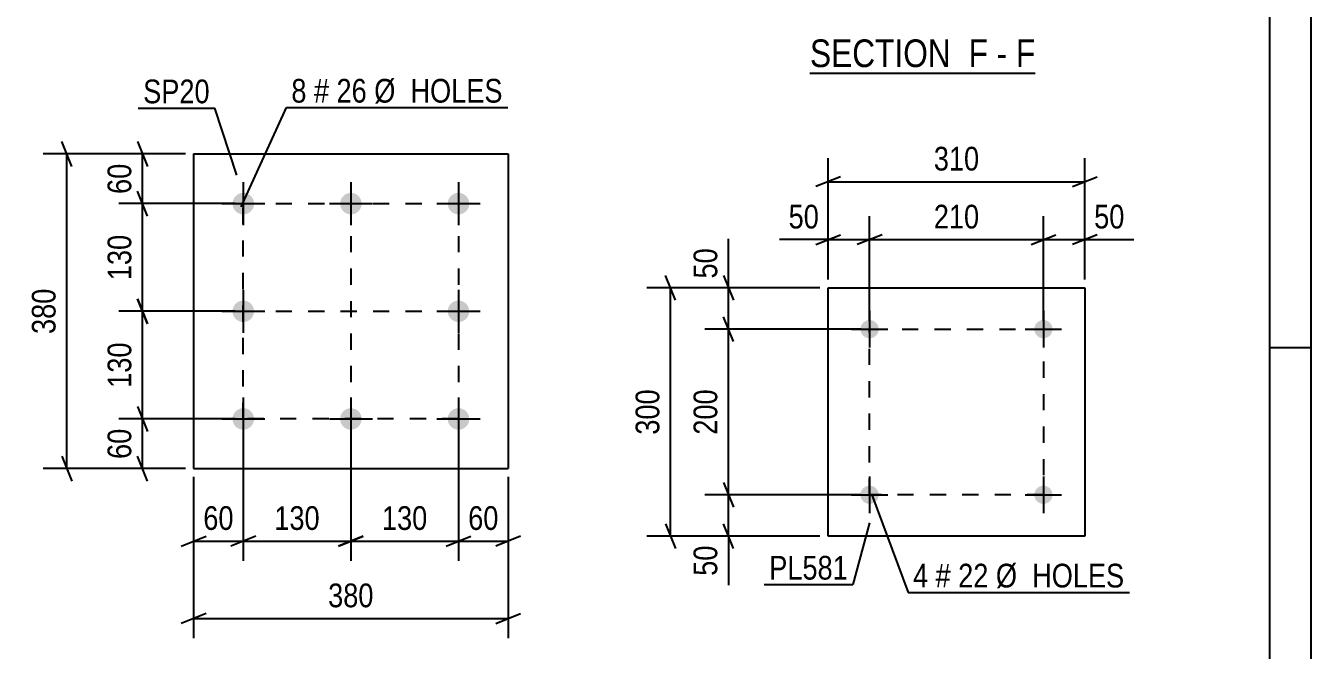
# Model space of a CAD drawing. Header units: millimetres. Extents: x 0 to 594, y 0 to 420.
# Drawn here: x 438.7 to 594, y 261.5 to 336.9 of the extents above; entities that cross this region are included whole.
import ezdxf

# ---------------------------------------------------------------- set-up
doc = ezdxf.new("R2010")
doc.units = ezdxf.units.MM
doc.linetypes.add('DXK_LINE_DOT2', pattern=[3.9198, 1.9599, -1.9599])
doc.styles.add('Arial Narrow', font='ARIALN.TTF', dxfattribs={"height": 0.2})

# ---------------------------------------------------------------- blocks, each defined once
blk = doc.blocks.new('Unknown-570323116-1135')
at = {"color": 5, "linetype": 'Continuous'}
for p, q in [((594, 0), (594, 420)), ((589, 5), (589, 415)), ((594, 298), (589, 298))]:
    blk.add_line(p, q, dxfattribs=at)
blk = doc.blocks.new('Unknown-570323116-16 - 13457')
at = {"color": 6, "linetype": 'Continuous'}
blk.add_line((533.44, 331.15), (560.66, 331.15), dxfattribs=at)
at = {"color": 0, "linetype": 'Continuous'}
for points in [[(551.55, 331.9), (551.55, 335.4), (533.44, 335.4), (533.44, 331.9)], [(554.94, 331.9), (554.94, 335.4), (552.6, 335.4), (552.6, 331.9)], [(557.27, 331.9), (557.27, 335.4), (555.99, 335.4), (555.99, 331.9)], [(560.66, 331.9), (560.66, 335.4), (558.32, 335.4), (558.32, 331.9)]]:
    blk.add_wipeout(points, dxfattribs=at)
at = {"color": 7, "linetype": 'Continuous', "style": 'Arial Narrow'}
for s, p in [('SECTION ', (533.44, 331.9)), ('F', (552.6, 331.9)), ('F', (558.32, 331.9)), ('-', (555.99, 331.9))]:
    blk.add_text(s, height=3.34, dxfattribs=at).set_placement(p)
blk = doc.blocks.new('Part-570323116-14247 - 14246')
at = {"color": 2, "linetype": 'Continuous'}
for p, q in [((458.98, 321.41), (458.98, 283.41)), ((458.98, 321.41), (496.98, 321.41)), ((496.98, 321.41), (496.98, 283.41)), ((458.98, 283.41), (496.98, 283.41))]:
    blk.add_line(p, q, dxfattribs=at)
blk = doc.blocks.new('Bolt-570323116-14248 - 14246')
at = {"linetype": 'Continuous'}
for points in [[(464.98, 316.71, -1), (464.98, 314.11, -1)], [(477.98, 316.71, -1), (477.98, 314.11, -1)], [(490.98, 316.71, -1), (490.98, 314.11, -1)], [(464.98, 303.71, -1), (464.98, 301.11, -1)], [(490.98, 303.71, -1), (490.98, 301.11, -1)], [(464.98, 290.71, -1), (464.98, 288.11, -1)], [(477.98, 290.71, -1), (477.98, 288.11, -1)], [(490.98, 290.71, -1), (490.98, 288.11, -1)]]:
    blk.add_hatch(color=1, dxfattribs=at).paths.add_polyline_path(points)
at = {"color": 1, "linetype": 'Continuous'}
for p, q in [((464.98, 318.01), (464.98, 312.81)), ((477.98, 318.01), (477.98, 312.81)), ((490.98, 318.01), (490.98, 312.81)), ((462.38, 315.41), (467.58, 315.41)), ((475.38, 315.41), (480.58, 315.41)), ((488.38, 315.41), (493.58, 315.41)), ((464.98, 305.01), (464.98, 299.81)), ((490.98, 305.01), (490.98, 299.81)), ((462.38, 302.41), (467.58, 302.41)), ((488.38, 302.41), (493.58, 302.41)), ((464.98, 292.01), (464.98, 286.81)), ((477.98, 292.01), (477.98, 286.81)), ((490.98, 292.01), (490.98, 286.81)), ((462.38, 289.41), (467.58, 289.41)), ((475.38, 289.41), (480.58, 289.41)), ((488.38, 289.41), (493.58, 289.41))]:
    blk.add_line(p, q, dxfattribs=at)
blk = doc.blocks.new('Part-570323116-14263 - 14262')
at = {"color": 2, "linetype": 'Continuous'}
for p, q in [((535.64, 275.25), (535.64, 305.25)), ((535.64, 305.25), (566.64, 305.25)), ((566.64, 305.25), (566.64, 275.25)), ((566.64, 275.25), (535.64, 275.25))]:
    blk.add_line(p, q, dxfattribs=at)
blk = doc.blocks.new('Bolt-570323116-14264 - 14262')
at = {"linetype": 'Continuous'}
for points in [[(541.74, 280.25, -1), (539.54, 280.25, -1)], [(562.74, 280.25, -1), (560.54, 280.25, -1)]]:
    blk.add_hatch(color=1, dxfattribs=at).paths.add_polyline_path(points)
at = {"color": 1, "linetype": 'Continuous'}
for p, q in [((540.64, 282.45), (540.64, 278.05)), ((561.64, 282.45), (561.64, 278.05)), ((538.44, 280.25), (542.84, 280.25)), ((559.44, 280.25), (563.84, 280.25))]:
    blk.add_line(p, q, dxfattribs=at)
blk = doc.blocks.new('Bolt-570323116-14265 - 14262')
at = {"linetype": 'Continuous'}
for points in [[(541.74, 300.25, -1), (539.54, 300.25, -1)], [(562.74, 300.25, -1), (560.54, 300.25, -1)]]:
    blk.add_hatch(color=1, dxfattribs=at).paths.add_polyline_path(points)
at = {"color": 1, "linetype": 'Continuous'}
for p, q in [((540.64, 302.45), (540.64, 298.05)), ((561.64, 302.45), (561.64, 298.05)), ((538.44, 300.25), (542.84, 300.25)), ((559.44, 300.25), (563.84, 300.25))]:
    blk.add_line(p, q, dxfattribs=at)
blk = doc.blocks.new('Rectangle-570323116-16237 - 14246')
at = {"color": 1, "linetype": 'DXK_LINE_DOT2'}
blk.add_lwpolyline([(464.98, 315.41), (490.98, 315.41), (490.98, 289.41), (464.98, 289.41), (464.98, 315.41)], close=True, dxfattribs=at)
blk = doc.blocks.new('Rectangle-570323116-17538 - 14262')
at = {"color": 1, "linetype": 'DXK_LINE_DOT2'}
blk.add_lwpolyline([(540.64, 300.25), (561.64, 300.25), (561.64, 280.25), (540.64, 280.25), (540.64, 300.25)], close=True, dxfattribs=at)
blk = doc.blocks.new('Line-570323116-16247 - 14246')
at = {"color": 1, "linetype": 'DXK_LINE_DOT2'}
blk.add_line((477.98, 315.41), (477.98, 289.41), dxfattribs=at)
blk = doc.blocks.new('Line-570323116-16254 - 14246')
at = {"color": 1, "linetype": 'DXK_LINE_DOT2'}
blk.add_line((464.98, 302.41), (490.98, 302.41), dxfattribs=at)
blk = doc.blocks.new('StraightDimension-570323116-14478 - 14246')
at = {"color": 7, "linetype": 'Continuous'}
for p, q in [((452.2, 322.91), (453.4, 319.91)), ((457.98, 321.41), (449.95, 321.41)), ((452.8, 315.41), (452.8, 321.41)), ((453.4, 313.91), (452.2, 316.91)), ((463.98, 315.41), (449.95, 315.41))]:
    blk.add_line(p, q, dxfattribs=at)
at = {"color": 0}
blk.add_wipeout([(452.05, 320.84), (447.85, 320.84), (447.85, 315.98), (452.05, 315.98)], dxfattribs=at)
at = {"color": 3, "style": 'Arial Narrow'}
blk.add_text('60', height=2.863, rotation=90.0002, dxfattribs=at).set_placement((451.45, 316.58))
blk = doc.blocks.new('StraightDimension-570323116-14479 - 14246')
at = {"color": 7, "linetype": 'Continuous'}
for p, q in [((453.4, 313.91), (452.2, 316.91)), ((463.98, 315.41), (449.95, 315.41)), ((452.8, 302.41), (452.8, 315.41)), ((452.2, 303.91), (453.4, 300.91)), ((463.98, 302.41), (449.95, 302.41))]:
    blk.add_line(p, q, dxfattribs=at)
at = {"color": 0}
blk.add_wipeout([(452.05, 312.25), (447.85, 312.25), (447.85, 305.57), (452.05, 305.57)], dxfattribs=at)
at = {"color": 3, "style": 'Arial Narrow'}
blk.add_text('130', height=2.863, rotation=90.0002, dxfattribs=at).set_placement((451.45, 306.17))
blk = doc.blocks.new('StraightDimension-570323116-14480 - 14246')
at = {"color": 7, "linetype": 'Continuous'}
for p, q in [((453.4, 300.91), (452.2, 303.91)), ((463.98, 302.41), (449.95, 302.41)), ((452.8, 289.41), (452.8, 302.41)), ((452.2, 290.91), (453.4, 287.91)), ((463.98, 289.41), (449.95, 289.41))]:
    blk.add_line(p, q, dxfattribs=at)
at = {"color": 0}
blk.add_wipeout([(452.05, 299.25), (447.85, 299.25), (447.85, 292.57), (452.05, 292.57)], dxfattribs=at)
at = {"color": 3, "style": 'Arial Narrow'}
blk.add_text('130', height=2.863, rotation=90.0002, dxfattribs=at).set_placement((451.45, 293.17))
blk = doc.blocks.new('StraightDimension-570323116-14481 - 14246')
at = {"color": 7, "linetype": 'Continuous'}
for p, q in [((452.2, 290.91), (453.4, 287.91)), ((463.98, 289.41), (449.95, 289.41)), ((452.8, 283.41), (452.8, 289.41)), ((453.4, 281.91), (452.2, 284.91)), ((457.98, 283.41), (449.95, 283.41))]:
    blk.add_line(p, q, dxfattribs=at)
at = {"color": 0}
blk.add_wipeout([(452.05, 288.84), (447.85, 288.84), (447.85, 283.98), (452.05, 283.98)], dxfattribs=at)
at = {"color": 3, "style": 'Arial Narrow'}
blk.add_text('60', height=2.863, rotation=90.0002, dxfattribs=at).set_placement((451.45, 284.58))
blk = doc.blocks.new('StraightDimension-570323116-14494 - 14246')
at = {"color": 7, "linetype": 'Continuous'}
for p, q in [((444.25, 319.91), (443.05, 322.91)), ((457.98, 321.41), (440.8, 321.41)), ((443.65, 283.41), (443.65, 321.41)), ((443.05, 284.91), (444.25, 281.91)), ((457.98, 283.41), (440.8, 283.41))]:
    blk.add_line(p, q, dxfattribs=at)
at = {"color": 0}
blk.add_wipeout([(442.9, 305.75), (438.7, 305.75), (438.7, 299.07), (442.9, 299.07)], dxfattribs=at)
at = {"color": 3, "style": 'Arial Narrow'}
blk.add_text('380', height=2.863, rotation=90.0002, dxfattribs=at).set_placement((442.3, 299.67))
blk = doc.blocks.new('StraightDimension-570323116-14498 - 14246')
at = {"color": 7, "linetype": 'Continuous'}
for p, q in [((490.98, 288.41), (490.98, 272.26)), ((496.98, 282.41), (496.98, 272.26)), ((489.48, 274.06), (492.48, 275.26)), ((498.48, 275.26), (495.48, 274.06)), ((490.98, 274.66), (496.98, 274.66))]:
    blk.add_line(p, q, dxfattribs=at)
at = {"color": 0}
blk.add_wipeout([(496.4, 275.41), (496.4, 279.61), (491.55, 279.61), (491.55, 275.41)], dxfattribs=at)
at = {"color": 3, "style": 'Arial Narrow'}
blk.add_text('60', height=2.863, dxfattribs=at).set_placement((492.15, 276.01))
blk = doc.blocks.new('StraightDimension-570323116-14499 - 14246')
at = {"color": 7, "linetype": 'Continuous'}
for p, q in [((477.98, 288.41), (477.98, 272.26)), ((490.98, 288.41), (490.98, 272.26)), ((479.48, 275.26), (476.48, 274.06)), ((489.48, 274.06), (492.48, 275.26)), ((477.98, 274.66), (490.98, 274.66))]:
    blk.add_line(p, q, dxfattribs=at)
at = {"color": 0}
blk.add_wipeout([(487.82, 275.41), (487.82, 279.61), (481.13, 279.61), (481.13, 275.41)], dxfattribs=at)
at = {"color": 3, "style": 'Arial Narrow'}
blk.add_text('130', height=2.863, dxfattribs=at).set_placement((481.73, 276.01))
blk = doc.blocks.new('StraightDimension-570323116-14500 - 14246')
at = {"color": 7, "linetype": 'Continuous'}
for p, q in [((464.98, 288.41), (464.98, 272.26)), ((477.98, 288.41), (477.98, 272.26)), ((466.48, 275.26), (463.48, 274.06)), ((476.48, 274.06), (479.48, 275.26)), ((464.98, 274.66), (477.98, 274.66))]:
    blk.add_line(p, q, dxfattribs=at)
at = {"color": 0}
blk.add_wipeout([(474.82, 275.41), (474.82, 279.61), (468.13, 279.61), (468.13, 275.41)], dxfattribs=at)
at = {"color": 3, "style": 'Arial Narrow'}
blk.add_text('130', height=2.863, dxfattribs=at).set_placement((468.73, 276.01))
blk = doc.blocks.new('StraightDimension-570323116-14501 - 14246')
at = {"color": 7, "linetype": 'Continuous'}
for p, q in [((464.98, 288.41), (464.98, 272.26)), ((458.98, 282.41), (458.98, 272.26)), ((457.48, 274.06), (460.48, 275.26)), ((466.48, 275.26), (463.48, 274.06)), ((458.98, 274.66), (464.98, 274.66))]:
    blk.add_line(p, q, dxfattribs=at)
at = {"color": 0}
blk.add_wipeout([(464.4, 275.41), (464.4, 279.61), (459.55, 279.61), (459.55, 275.41)], dxfattribs=at)
at = {"color": 3, "style": 'Arial Narrow'}
blk.add_text('60', height=2.863, dxfattribs=at).set_placement((460.15, 276.01))
blk = doc.blocks.new('StraightDimension-570323116-14514 - 14246')
at = {"color": 7, "linetype": 'Continuous'}
for p, q in [((458.98, 282.41), (458.98, 262.92)), ((496.98, 282.41), (496.98, 262.92)), ((460.48, 265.92), (457.48, 264.72)), ((495.48, 264.72), (498.48, 265.92)), ((458.98, 265.32), (496.98, 265.32))]:
    blk.add_line(p, q, dxfattribs=at)
at = {"color": 0}
blk.add_wipeout([(481.32, 266.07), (481.32, 270.27), (474.63, 270.27), (474.63, 266.07)], dxfattribs=at)
at = {"color": 3, "style": 'Arial Narrow'}
blk.add_text('380', height=2.863, dxfattribs=at).set_placement((475.23, 266.67))
blk = doc.blocks.new('StraightDimension-570323116-17486 - 14262')
at = {"color": 7, "linetype": 'Continuous'}
for p, q in [((535.64, 306.25), (535.64, 313.91)), ((540.64, 301.25), (540.64, 313.91)), ((534.14, 310.46), (537.14, 311.66)), ((535.64, 311.06), (540.64, 311.06)), ((542.14, 311.66), (539.14, 310.46))]:
    blk.add_line(p, q, dxfattribs=at)
at = {"color": 0}
blk.add_wipeout([(535.12, 311.81), (535.12, 316.01), (530.26, 316.01), (530.26, 311.81)], dxfattribs=at)
at = {"color": 7, "linetype": 'Continuous'}
blk.add_line((535.64, 311.06), (529.74, 311.06), dxfattribs=at)
blk.add_line((535.64, 311.06), (529.74, 311.06), dxfattribs=at)
at = {"color": 3, "style": 'Arial Narrow'}
blk.add_text('50', height=2.863, dxfattribs=at).set_placement((530.86, 312.41))
blk = doc.blocks.new('StraightDimension-570323116-14522 - 14262')
at = {"color": 7, "linetype": 'Continuous'}
for p, q in [((522.99, 306.75), (524.19, 303.75)), ((534.64, 305.25), (520.74, 305.25)), ((523.59, 300.25), (523.59, 305.25)), ((524.19, 298.75), (522.99, 301.75)), ((539.64, 300.25), (520.74, 300.25))]:
    blk.add_line(p, q, dxfattribs=at)
at = {"color": 0}
blk.add_wipeout([(522.84, 310.63), (518.64, 310.63), (518.64, 305.77), (522.84, 305.77)], dxfattribs=at)
at = {"color": 7, "linetype": 'Continuous'}
blk.add_line((523.59, 305.25), (523.59, 311.15), dxfattribs=at)
blk.add_line((523.59, 305.25), (523.59, 311.15), dxfattribs=at)
at = {"color": 3, "style": 'Arial Narrow'}
blk.add_text('50', height=2.863, rotation=90.0002, dxfattribs=at).set_placement((522.24, 306.37))
blk = doc.blocks.new('StraightDimension-570323116-14534 - 14262')
at = {"color": 7, "linetype": 'Continuous'}
for p, q in [((517.19, 303.75), (515.99, 306.75)), ((534.64, 305.25), (513.74, 305.25)), ((516.59, 275.25), (516.59, 305.25)), ((515.99, 276.75), (517.19, 273.75)), ((534.64, 275.25), (513.74, 275.25))]:
    blk.add_line(p, q, dxfattribs=at)
at = {"color": 0}
blk.add_wipeout([(515.84, 293.59), (511.64, 293.59), (511.64, 286.91), (515.84, 286.91)], dxfattribs=at)
at = {"color": 3, "style": 'Arial Narrow'}
blk.add_text('300', height=2.863, rotation=90.0002, dxfattribs=at).set_placement((515.24, 287.51))
blk = doc.blocks.new('StraightDimension-570323116-14523 - 14262')
at = {"color": 7, "linetype": 'Continuous'}
for p, q in [((524.19, 298.75), (522.99, 301.75)), ((539.64, 300.25), (520.74, 300.25)), ((523.59, 280.25), (523.59, 300.25)), ((522.99, 281.75), (524.19, 278.75)), ((539.64, 280.25), (520.74, 280.25))]:
    blk.add_line(p, q, dxfattribs=at)
at = {"color": 0}
blk.add_wipeout([(522.84, 293.59), (518.64, 293.59), (518.64, 286.91), (522.84, 286.91)], dxfattribs=at)
at = {"color": 3, "style": 'Arial Narrow'}
blk.add_text('200', height=2.863, rotation=90.0002, dxfattribs=at).set_placement((522.24, 287.51))
blk = doc.blocks.new('StraightDimension-570323116-14524 - 14262')
at = {"color": 7, "linetype": 'Continuous'}
for p, q in [((522.99, 281.75), (524.19, 278.75)), ((539.64, 280.25), (520.74, 280.25)), ((523.59, 275.25), (523.59, 280.25)), ((524.19, 273.75), (522.99, 276.75)), ((534.64, 275.25), (520.74, 275.25))]:
    blk.add_line(p, q, dxfattribs=at)
at = {"color": 0}
blk.add_wipeout([(522.84, 274.72), (518.64, 274.72), (518.64, 269.87), (522.84, 269.87)], dxfattribs=at)
at = {"color": 7, "linetype": 'Continuous'}
blk.add_line((523.59, 275.25), (523.59, 269.34), dxfattribs=at)
blk.add_line((523.59, 275.25), (523.59, 269.34), dxfattribs=at)
at = {"color": 3, "style": 'Arial Narrow'}
blk.add_text('50', height=2.863, rotation=90.0002, dxfattribs=at).set_placement((522.24, 270.47))
blk = doc.blocks.new('StraightDimension-570323116-14554 - 14262')
at = {"color": 7, "linetype": 'Continuous'}
for p, q in [((535.64, 306.25), (535.64, 320.91)), ((566.64, 306.25), (566.64, 320.91)), ((537.14, 318.66), (534.14, 317.46)), ((565.14, 317.46), (568.14, 318.66)), ((535.64, 318.06), (566.64, 318.06))]:
    blk.add_line(p, q, dxfattribs=at)
at = {"color": 0}
blk.add_wipeout([(554.49, 318.81), (554.49, 323.01), (547.8, 323.01), (547.8, 318.81)], dxfattribs=at)
at = {"color": 3, "style": 'Arial Narrow'}
blk.add_text('310', height=2.863, dxfattribs=at).set_placement((548.4, 319.41))
blk = doc.blocks.new('StraightDimension-570323116-17484 - 14262')
at = {"color": 7, "linetype": 'Continuous'}
for p, q in [((561.64, 301.25), (561.64, 313.91)), ((566.64, 306.25), (566.64, 313.91)), ((560.14, 310.46), (563.14, 311.66)), ((561.64, 311.06), (566.64, 311.06)), ((568.14, 311.66), (565.14, 310.46))]:
    blk.add_line(p, q, dxfattribs=at)
at = {"color": 0}
blk.add_wipeout([(572.03, 311.81), (572.03, 316.01), (567.17, 316.01), (567.17, 311.81)], dxfattribs=at)
at = {"color": 7, "linetype": 'Continuous'}
blk.add_line((566.64, 311.06), (572.55, 311.06), dxfattribs=at)
blk.add_line((566.64, 311.06), (572.55, 311.06), dxfattribs=at)
at = {"color": 3, "style": 'Arial Narrow'}
blk.add_text('50', height=2.863, dxfattribs=at).set_placement((567.77, 312.41))
blk = doc.blocks.new('StraightDimension-570323116-17485 - 14262')
at = {"color": 7, "linetype": 'Continuous'}
for p, q in [((540.64, 301.25), (540.64, 313.91)), ((561.64, 301.25), (561.64, 313.91)), ((542.14, 311.66), (539.14, 310.46)), ((540.64, 311.06), (561.64, 311.06)), ((560.14, 310.46), (563.14, 311.66))]:
    blk.add_line(p, q, dxfattribs=at)
at = {"color": 0}
blk.add_wipeout([(554.49, 311.81), (554.49, 316.01), (547.8, 316.01), (547.8, 311.81)], dxfattribs=at)
at = {"color": 3, "style": 'Arial Narrow'}
blk.add_text('210', height=2.863, dxfattribs=at).set_placement((548.4, 312.41))
blk = doc.blocks.new('Mark-570323116-14923 - 14246')
at = {"color": 0}
for points in [[(472.62, 327.61), (472.62, 330.61), (470.79, 330.61), (470.79, 327.61)], [(475.34, 327.61), (475.34, 330.61), (473.52, 330.61), (473.52, 327.61)], [(479.9, 327.61), (479.9, 330.61), (476.24, 330.61), (476.24, 327.61)], [(496.33, 327.61), (496.33, 330.61), (480.8, 330.61), (480.8, 327.61)]]:
    blk.add_wipeout(points, dxfattribs=at)
for points in [[(472.62, 327.61), (472.62, 330.61), (470.79, 330.61), (470.79, 327.61)], [(475.34, 327.61), (475.34, 330.61), (473.52, 330.61), (473.52, 327.61)], [(479.9, 327.61), (479.9, 330.61), (476.24, 330.61), (476.24, 327.61)], [(496.33, 327.61), (496.33, 330.61), (480.8, 330.61), (480.8, 327.61)]]:
    blk.add_wipeout(points, dxfattribs=at)
at = {"color": 7, "linetype": 'Continuous'}
for p, q in [((464.74, 315.01), (470.19, 327.01)), ((470.19, 327.01), (496.93, 327.01))]:
    blk.add_line(p, q, dxfattribs=at)
at = {"color": 3, "style": 'Arial Narrow'}
for s, height, p in [('8', 2.86, (470.79, 327.61)), ('#', 2.86, (473.52, 327.61)), ('26', 2.863, (476.24, 327.61)), ('Ø  HOLES', 2.863, (480.8, 327.61))]:
    blk.add_text(s, height=height, dxfattribs=at).set_placement(p)
blk = doc.blocks.new('Mark-570323116-14920 - 14246')
at = {"color": 0}
blk.add_wipeout([(460.93, 327.53), (460.93, 330.53), (452.89, 330.53), (452.89, 327.53)], dxfattribs=at)
blk.add_wipeout([(460.93, 327.53), (460.93, 330.53), (452.89, 330.53), (452.89, 327.53)], dxfattribs=at)
at = {"color": 30, "linetype": 'Continuous'}
for p in [(452.29, 326.93), (464.2, 318.86)]:
    blk.add_line(p, (461.53, 326.93), dxfattribs=at)
at = {"color": 3, "style": 'Arial Narrow'}
blk.add_text('SP20', height=2.863, dxfattribs=at).set_placement((452.89, 327.53))
blk = doc.blocks.new('MarkSet-570323116-17434 - 14262')
at = {"color": 0}
for points in [[(547.71, 269.06), (547.71, 272.06), (545.89, 272.06), (545.89, 269.06)], [(550.44, 269.06), (550.44, 272.06), (548.61, 272.06), (548.61, 269.06)], [(555, 269.06), (555, 272.06), (551.34, 272.06), (551.34, 269.06)], [(571.43, 269.06), (571.43, 272.06), (555.9, 272.06), (555.9, 269.06)]]:
    blk.add_wipeout(points, dxfattribs=at)
for points in [[(547.71, 269.06), (547.71, 272.06), (545.89, 272.06), (545.89, 269.06)], [(550.44, 269.06), (550.44, 272.06), (548.61, 272.06), (548.61, 269.06)], [(555, 269.06), (555, 272.06), (551.34, 272.06), (551.34, 269.06)], [(571.43, 269.06), (571.43, 272.06), (555.9, 272.06), (555.9, 269.06)]]:
    blk.add_wipeout(points, dxfattribs=at)
at = {"color": 7, "linetype": 'Continuous'}
for p, q in [((540.91, 280.25), (545.29, 268.46)), ((545.29, 268.46), (572.03, 268.46))]:
    blk.add_line(p, q, dxfattribs=at)
at = {"color": 3, "style": 'Arial Narrow'}
for s, height, p in [('4', 2.86, (545.89, 269.06)), ('#', 2.86, (548.61, 269.06)), ('22', 2.863, (551.34, 269.06)), ('Ø  HOLES', 2.863, (555.9, 269.06))]:
    blk.add_text(s, height=height, dxfattribs=at).set_placement(p)
blk = doc.blocks.new('Mark-570323116-14927 - 14262')
at = {"color": 0}
blk.add_wipeout([(538.02, 270.01), (538.02, 273.01), (528.52, 273.01), (528.52, 270.01)], dxfattribs=at)
blk.add_wipeout([(538.02, 270.01), (538.02, 273.01), (528.52, 273.01), (528.52, 270.01)], dxfattribs=at)
at = {"color": 30, "linetype": 'Continuous'}
for p in [(540.61, 276.88), (527.92, 269.41)]:
    blk.add_line(p, (538.62, 269.41), dxfattribs=at)
at = {"color": 3, "style": 'Arial Narrow'}
blk.add_text('PL581', height=2.863, dxfattribs=at).set_placement((528.52, 270.01))

msp = doc.modelspace()

# ---------------------------------------------------------------- block references
for name in ['Unknown-570323116-1135', 'Part-570323116-14247 - 14246', 'Bolt-570323116-14248 - 14246', 'Rectangle-570323116-16237 - 14246', 'Line-570323116-16247 - 14246', 'Part-570323116-14263 - 14262', 'Line-570323116-16254 - 14246', 'Bolt-570323116-14265 - 14262', 'Rectangle-570323116-17538 - 14262', 'Bolt-570323116-14264 - 14262']:
    msp.add_blockref(name, (0, 0))

# ---------------------------------------------------------------- next in the draw order: block references
for name in ['Unknown-570323116-16 - 13457', 'StraightDimension-570323116-14478 - 14246', 'StraightDimension-570323116-17486 - 14262', 'StraightDimension-570323116-14498 - 14246', 'MarkSet-570323116-17434 - 14262']:
    msp.add_blockref(name, (0, 0))

# ---------------------------------------------------------------- next in the draw order: block references
for name in ['StraightDimension-570323116-14479 - 14246', 'StraightDimension-570323116-14522 - 14262', 'StraightDimension-570323116-14499 - 14246']:
    msp.add_blockref(name, (0, 0))

# ---------------------------------------------------------------- next in the draw order: block references
for name in ['Mark-570323116-14923 - 14246', 'StraightDimension-570323116-14534 - 14262', 'StraightDimension-570323116-14480 - 14246']:
    msp.add_blockref(name, (0, 0))

# ---------------------------------------------------------------- next in the draw order: block references
for name in ['StraightDimension-570323116-14554 - 14262', 'StraightDimension-570323116-14523 - 14262', 'StraightDimension-570323116-14481 - 14246']:
    msp.add_blockref(name, (0, 0))

# ---------------------------------------------------------------- next in the draw order: block references
for name in ['StraightDimension-570323116-14494 - 14246', 'StraightDimension-570323116-17484 - 14262', 'StraightDimension-570323116-14500 - 14246', 'StraightDimension-570323116-14524 - 14262']:
    msp.add_blockref(name, (0, 0))

# ---------------------------------------------------------------- next in the draw order: block references
for name in ['Mark-570323116-14920 - 14246', 'StraightDimension-570323116-17485 - 14262', 'StraightDimension-570323116-14501 - 14246', 'Mark-570323116-14927 - 14262']:
    msp.add_blockref(name, (0, 0))

# ---------------------------------------------------------------- next in the draw order: block references
msp.add_blockref('StraightDimension-570323116-14514 - 14246', (0, 0))

doc.saveas('drawing.dxf')
